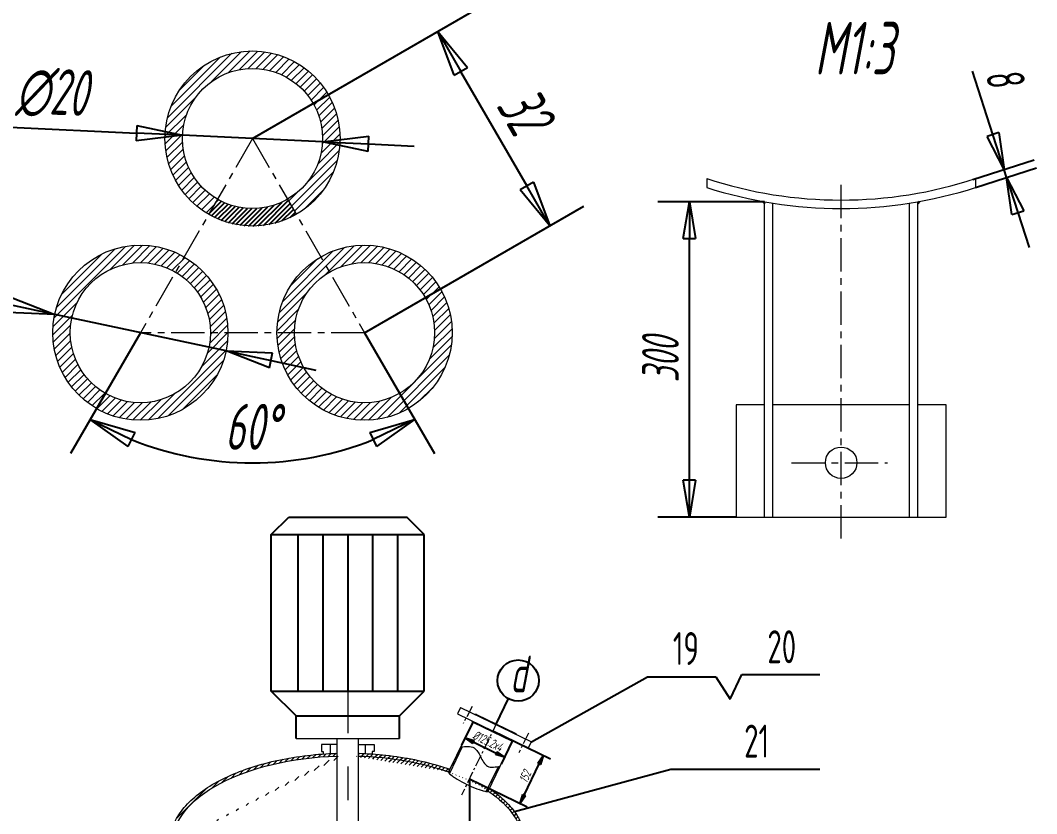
# Model space of a CAD drawing. Header units: millimetres. Extents: x 3797 to 16515, y 762 to 2553.
# Drawn here: x 3988.7 to 4182.1, y 1996 to 2147 of the extents above; entities that cross this region are included whole.
import ezdxf
from ezdxf.enums import TextEntityAlignment as Align

# ---------------------------------------------------------------- set-up
doc = ezdxf.new("R2010")
doc.units = ezdxf.units.MM
doc.linetypes.add('CENTER', pattern=[50.8, 31.75, -6.35, 6.35, -6.35])
doc.layers.add('3（中心线）', color=1, linetype='CENTER', lineweight=20)
doc.layers.add('细实线', color=7, linetype='Continuous', lineweight=18)
doc.layers.add('DIM标注-YH', color=4, linetype='Continuous')
doc.layers.add('runner文本', color=4, linetype='Continuous')
doc.styles.add('HGCAD', font='gbenor.shx', dxfattribs={"width": 0.75, "bigfont": 'gbcbig.shx'})
doc.styles.add('runner-文字样式', font='gbeitc.shx', dxfattribs={"width": 0.707, "bigfont": 'gbcbig.shx'})
doc.dimstyles.new('runner标注', dxfattribs={"dimscale": 0.5, "dimtxt": 3.5, "dimasz": 3.5, "dimexe": 3, "dimexo": 0, "dimgap": 1, "dimtad": 1, "dimdec": 4, "dimlfac": 15, "dimzin": 9, "dimdsep": 46, "dimtxsty": 'runner-文字样式', "dimblk": 'CLOSED', "dimcen": 0, "dimclrd": 256, "dimclrt": 256, "dimadec": 4, "dimazin": 2, "dimtfac": 1, "dimtdec": 4, "dimtmove": 0, "dimatfit": 3, "dimldrblk": 'CLOSED', "dimfxl": 0, "dimarcsym": 0})
doc.dimstyles.new('runner标注1 20', dxfattribs={"dimscale": 2.5, "dimtxt": 3.5, "dimasz": 3.5, "dimexe": 3, "dimexo": 0, "dimgap": 1, "dimtad": 1, "dimdec": 4, "dimlfac": 0.75, "dimzin": 9, "dimdsep": 46, "dimtxsty": 'runner-文字样式', "dimblk": 'CLOSED', "dimcen": 0, "dimclrd": 256, "dimclrt": 256, "dimadec": 4, "dimazin": 2, "dimtfac": 1, "dimtdec": 4, "dimtmove": 0, "dimatfit": 3, "dimldrblk": 'CLOSED', "dimfxl": 0, "dimarcsym": 0})
doc.dimstyles.new('runner标注1 3', dxfattribs={"dimscale": 2, "dimtxt": 3.5, "dimasz": 3.5, "dimexe": 3, "dimexo": 0, "dimgap": 1, "dimtad": 1, "dimdec": 4, "dimlfac": 5, "dimzin": 9, "dimdsep": 46, "dimtxsty": 'runner-文字样式', "dimblk": 'CLOSED', "dimcen": 0, "dimclrd": 256, "dimclrt": 256, "dimadec": 4, "dimazin": 2, "dimtfac": 1, "dimtdec": 4, "dimtmove": 0, "dimatfit": 3, "dimldrblk": 'CLOSED', "dimfxl": 0, "dimarcsym": 0})
pattern_1 = [(45, (82.5553, -5533.755), (-0.449012806, 0.449012806), [])]
pattern_2 = [(45, (-8133.81276, -21278.66218), (-0.0449012806, 0.0449012806), []), (135, (-8133.81276, -21278.66218), (-0.0449012806, -0.0449012806), [])]

# ---------------------------------------------------------------- blocks, each defined once
blk = doc.blocks.new('_Closed')
at = {"color": 0, "linetype": 'ByBlock', "lineweight": -2}
for p, q in [((-1, 0.167), (0, 0)), ((-1, 0.167), (-1, -0.167)), ((0, 0), (-1, -0.167)), ((0, 0), (-1, 0))]:
    blk.add_line(p, q, dxfattribs=at)
blk = doc.blocks.new('*D47')
at = {"layer": 'Defpoints', "color": 0, "ltscale": 0.2, "transparency": 16777216}
for p in [(4074.79, 2013.45), (4082.29, 2009.81), (4080.82, 2006.78)]:
    blk.add_point(p, dxfattribs=at)
at = {"layer": 'DIM标注-YH', "color": 0, "lineweight": -2, "ltscale": 0.2, "transparency": 16777216}
for p, q in [((4074.79, 2013.45), (4072.66, 2009.08)), ((4082.29, 2009.81), (4080.17, 2005.43))]:
    blk.add_line(p, q, dxfattribs=at)
at = {"layer": 'DIM标注-YH', "lineweight": -2, "ltscale": 0.2, "transparency": 16777216}
blk.add_line((4074.89, 2009.66), (4079.25, 2007.54), dxfattribs=at)
at = {"layer": 'DIM标注-YH', "lineweight": -2, "ltscale": 0.2, "transparency": 16777216, "xscale": 1.75, "yscale": 1.75, "zscale": 1.75}
for p, rotation in [((4073.32, 2010.42), 154.0908520318316), ((4080.82, 2006.78), 334.0908520318316)]:
    blk.add_blockref('_Closed', p, dxfattribs=dict(at, rotation=rotation))
at = {"layer": 'DIM标注-YH', "ltscale": 0.2, "transparency": 16777216, "insert": (4077.67, 2009.84), "char_height": 1.75, "attachment_point": 5, "rotation": 334.0909, "style": 'runner-文字样式'}
blk.add_mtext('{\\W0.707;%%C125.2}x4', dxfattribs=at)
blk = doc.blocks.new('*D48')
at = {"layer": 'Defpoints', "color": 0, "ltscale": 0.2, "transparency": 16777216}
for p in [(4078.6, 2011.75), (4088.2, 2007.08), (4074.17, 2002.63)]:
    blk.add_point(p, dxfattribs=at)
at = {"layer": 'DIM标注-YH', "color": 0, "lineweight": -2, "ltscale": 0.2, "transparency": 16777216}
for p, q in [((4078.6, 2011.75), (4089.55, 2006.43)), ((4074.17, 2002.63), (4085.12, 1997.31))]:
    blk.add_line(p, q, dxfattribs=at)
at = {"layer": 'DIM标注-YH', "lineweight": -2, "ltscale": 0.2, "transparency": 16777216}
blk.add_line((4084.54, 1999.54), (4087.44, 2005.51), dxfattribs=at)
at = {"layer": 'DIM标注-YH', "lineweight": -2, "ltscale": 0.2, "transparency": 16777216, "xscale": 1.75, "yscale": 1.75, "zscale": 1.75}
for p, rotation in [((4088.2, 2007.08), 64.09085203177725), ((4083.78, 1997.97), 244.0908520317773)]:
    blk.add_blockref('_Closed', p, dxfattribs=dict(at, rotation=rotation))
at = {"layer": 'DIM标注-YH', "ltscale": 0.2, "transparency": 16777216, "insert": (4084.75, 2003.13), "char_height": 1.75, "attachment_point": 5, "rotation": 64.0909, "style": 'runner-文字样式'}
blk.add_mtext('152', dxfattribs=at)
blk = doc.blocks.new('*D49')
at = {"layer": 'Defpoints', "color": 0, "ltscale": 0.2, "transparency": 16777216}
for p in [(4074.17, 2002.63), (4051.04, 1990.66), (4051.04, 1984.53)]:
    blk.add_point(p, dxfattribs=at)
at = {"layer": 'DIM标注-YH', "color": 0, "lineweight": -2, "ltscale": 0.2, "transparency": 16777216}
for p, q in [((4074.17, 2002.63), (4074.17, 1983.03)), ((4051.04, 1990.66), (4051.04, 1983.03))]:
    blk.add_line(p, q, dxfattribs=at)
at = {"layer": 'DIM标注-YH', "lineweight": -2, "ltscale": 0.2, "transparency": 16777216}
blk.add_line((4072.42, 1984.53), (4052.79, 1984.53), dxfattribs=at)
at = {"layer": 'DIM标注-YH', "lineweight": -2, "ltscale": 0.2, "transparency": 16777216, "xscale": 1.75, "yscale": 1.75, "zscale": 1.75, "rotation": 180}
blk.add_blockref('_Closed', (4051.04, 1984.53), dxfattribs=at)
at = {"layer": 'DIM标注-YH', "lineweight": -2, "ltscale": 0.2, "transparency": 16777216, "xscale": 1.75, "yscale": 1.75, "zscale": 1.75}
blk.add_blockref('_Closed', (4074.17, 1984.53), dxfattribs=at)
at = {"layer": 'DIM标注-YH', "ltscale": 0.2, "transparency": 16777216, "insert": (4062.61, 1985.9), "char_height": 1.75, "attachment_point": 5, "style": 'runner-文字样式'}
blk.add_mtext('347', dxfattribs=at)
blk = doc.blocks.new('*D57')
at = {"layer": 'Defpoints', "color": 0, "ltscale": 0.2, "transparency": 16777216}
for p in [(4019.54, 2125.1), (4046.18, 2123.87)]:
    blk.add_point(p, dxfattribs=at)
at = {"layer": 'DIM标注-YH', "lineweight": -2, "ltscale": 0.2, "transparency": 16777216}
for p, q in [((3986.76, 2126.62), (4010.8, 2125.51)), ((4046.18, 2123.87), (4019.54, 2125.1)), ((4054.92, 2123.47), (4063.66, 2123.06))]:
    blk.add_line(p, q, dxfattribs=at)
at = {"layer": 'DIM标注-YH', "lineweight": -2, "ltscale": 0.2, "transparency": 16777216, "xscale": 8.75, "yscale": 8.75, "zscale": 8.75}
for p, rotation in [((4019.54, 2125.1), 357.3495761951593), ((4046.18, 2123.87), 177.3495761951593)]:
    blk.add_blockref('_Closed', p, dxfattribs=dict(at, rotation=rotation))
at = {"layer": 'DIM标注-YH', "ltscale": 0.2, "transparency": 16777216, "insert": (3994.73, 2133.13), "char_height": 8.75, "attachment_point": 5, "rotation": 357.3496, "style": 'runner-文字样式'}
blk.add_mtext('∅20', dxfattribs=at)
blk = doc.blocks.new('*D4')
at = {"layer": 'Defpoints', "color": 0, "ltscale": 0.2, "transparency": 16777216}
for p in [(4032.86, 2124.49), (4089.44, 2107.89), (4054.19, 2087.54)]:
    blk.add_point(p, dxfattribs=at)
at = {"layer": 'DIM标注-YH', "color": 0, "lineweight": -2, "ltscale": 0.2, "transparency": 16777216}
for p, q in [((4032.86, 2124.49), (4074.6, 2148.59)), ((4054.19, 2087.54), (4095.94, 2111.64))]:
    blk.add_line(p, q, dxfattribs=at)
at = {"layer": 'DIM标注-YH', "lineweight": -2, "ltscale": 0.2, "transparency": 16777216}
blk.add_line((4072.48, 2137.26), (4085.07, 2115.46), dxfattribs=at)
at = {"layer": 'DIM标注-YH', "lineweight": -2, "ltscale": 0.2, "transparency": 16777216, "xscale": 8.75, "yscale": 8.75, "zscale": 8.75}
for p, rotation in [((4068.11, 2144.84), 120.0000000000053), ((4089.44, 2107.89), 300.0000000000053)]:
    blk.add_blockref('_Closed', p, dxfattribs=dict(at, rotation=rotation))
at = {"layer": 'DIM标注-YH', "ltscale": 0.2, "transparency": 16777216, "insert": (4084.73, 2129.8), "char_height": 8.75, "attachment_point": 5, "rotation": 300, "style": 'runner-文字样式'}
blk.add_mtext('32', dxfattribs=at)
blk = doc.blocks.new('*D5')
at = {"layer": 'Defpoints', "color": 0, "ltscale": 0.2, "transparency": 16777216}
for p in [(4032.86, 2124.49), (4032.86, 2124.49), (4011.53, 2087.54), (4054.19, 2087.54), (4022.14, 2063.7)]:
    blk.add_point(p, dxfattribs=at)
at = {"layer": 'DIM标注-YH', "color": 0, "lineweight": -2, "ltscale": 0.2, "transparency": 16777216}
for p, q in [((4011.53, 2087.54), (3998.25, 2064.53)), ((4054.19, 2087.54), (4067.47, 2064.53))]:
    blk.add_line(p, q, dxfattribs=at)
at = {"layer": 'DIM标注-YH', "lineweight": -2, "ltscale": 0.2, "transparency": 16777216}
blk.add_arc((4032.86, 2124.49), 61.73, 248.1287, 291.8713, dxfattribs=at)
at = {"layer": 'DIM标注-YH', "lineweight": -2, "ltscale": 0.2, "transparency": 16777216, "xscale": 8.75, "yscale": 8.75, "zscale": 8.75}
for p, rotation in [((4002, 2071.03), 154.064327706041), ((4063.72, 2071.03), 25.93567229395902)]:
    blk.add_blockref('_Closed', p, dxfattribs=dict(at, rotation=rotation))
at = {"layer": 'DIM标注-YH', "ltscale": 0.2, "transparency": 16777216, "insert": (4032.86, 2069.63), "char_height": 8.75, "attachment_point": 5, "style": 'runner-文字样式'}
blk.add_mtext('60°', dxfattribs=at)
blk = doc.blocks.new('*D58')
at = {"layer": 'Defpoints', "color": 0, "ltscale": 0.2, "transparency": 16777216}
for p in [(3995.23, 2091.01), (4027.83, 2084.07)]:
    blk.add_point(p, dxfattribs=at)
at = {"layer": 'DIM标注-YH', "lineweight": -2, "ltscale": 0.2, "transparency": 16777216}
for p, q in [((3962.93, 2097.88), (3986.67, 2092.83)), ((4027.83, 2084.07), (3995.23, 2091.01)), ((4036.39, 2082.24), (4044.95, 2080.42))]:
    blk.add_line(p, q, dxfattribs=at)
at = {"layer": 'DIM标注-YH', "lineweight": -2, "ltscale": 0.2, "transparency": 16777216, "xscale": 8.75, "yscale": 8.75, "zscale": 8.75}
for p, rotation in [((3995.23, 2091.01), 347.9844705378565), ((4027.83, 2084.07), 167.9844705378565)]:
    blk.add_blockref('_Closed', p, dxfattribs=dict(at, rotation=rotation))
at = {"layer": 'DIM标注-YH', "ltscale": 0.2, "transparency": 16777216, "insert": (3971.95, 2102.99), "char_height": 8.75, "attachment_point": 5, "rotation": 347.9845, "style": 'runner-文字样式'}
blk.add_mtext('∅25', dxfattribs=at)
blk = doc.blocks.new('*D72')
at = {"layer": 'Defpoints', "color": 0, "ltscale": 0.2, "transparency": 16777216}
for p in [(4116, 2112.46), (4130.29, 2112.46), (4124.89, 2052.46)]:
    blk.add_point(p, dxfattribs=at)
at = {"layer": 'DIM标注-YH', "color": 0, "lineweight": -2, "ltscale": 0.2, "transparency": 16777216}
for p, q in [((4130.29, 2112.46), (4110, 2112.46)), ((4124.89, 2052.46), (4110, 2052.46))]:
    blk.add_line(p, q, dxfattribs=at)
at = {"layer": 'DIM标注-YH', "lineweight": -2, "ltscale": 0.2, "transparency": 16777216}
blk.add_line((4116, 2059.46), (4116, 2105.46), dxfattribs=at)
at = {"layer": 'DIM标注-YH', "lineweight": -2, "ltscale": 0.2, "transparency": 16777216, "xscale": 7, "yscale": 7, "zscale": 7}
for p, rotation in [((4116, 2112.46), 90), ((4116, 2052.46), 270)]:
    blk.add_blockref('_Closed', p, dxfattribs=dict(at, rotation=rotation))
at = {"layer": 'DIM标注-YH', "ltscale": 0.2, "transparency": 16777216, "insert": (4110.5, 2082.46), "char_height": 7, "attachment_point": 5, "rotation": 90, "style": 'runner-文字样式'}
blk.add_mtext('300', dxfattribs=at)
blk = doc.blocks.new('*D73')
at = {"layer": 'Defpoints', "color": 0, "ltscale": 0.2, "transparency": 16777216}
for p in [(4175.89, 2118.58), (4169.97, 2116.69), (4170.46, 2115.17)]:
    blk.add_point(p, dxfattribs=at)
at = {"layer": 'DIM标注-YH', "lineweight": -2, "ltscale": 0.2, "transparency": 16777216}
for p, q in [((4173.76, 2125.25), (4169.91, 2137.3)), ((4176.38, 2117.06), (4175.89, 2118.58)), ((4178.51, 2110.39), (4180.64, 2103.72))]:
    blk.add_line(p, q, dxfattribs=at)
at = {"layer": 'DIM标注-YH', "color": 0, "lineweight": -2, "ltscale": 0.2, "transparency": 16777216}
for p, q in [((4169.97, 2116.69), (4181.61, 2120.41)), ((4170.46, 2115.17), (4182.09, 2118.89))]:
    blk.add_line(p, q, dxfattribs=at)
at = {"layer": 'DIM标注-YH', "lineweight": -2, "ltscale": 0.2, "transparency": 16777216, "xscale": 7, "yscale": 7, "zscale": 7}
for p, rotation in [((4175.89, 2118.58), 287.7221146852463), ((4176.38, 2117.06), 107.7221146852462)]:
    blk.add_blockref('_Closed', p, dxfattribs=dict(at, rotation=rotation))
at = {"layer": 'DIM标注-YH', "ltscale": 0.2, "transparency": 16777216, "insert": (4176.01, 2136.29), "char_height": 7, "attachment_point": 5, "rotation": 287.7221, "style": 'runner-文字样式'}
blk.add_mtext('8', dxfattribs=at)

msp = doc.modelspace()

# ---------------------------------------------------------------- hatches: boundary and pattern name
at = {"layer": 'DIM标注-YH', "ltscale": 0.2}
h = msp.add_hatch(dxfattribs=at)
h.set_pattern_fill('ANSI31', color=3, scale=0.2)
h.set_pattern_definition([(45, (-58544.56484, -115807.8939), (-0.449012806, 0.449012806), [])])
h.paths.add_polyline_path([(4041.1938461, 2110.0526334), (4039.5271794, 2112.9393847, -0.2679491924), (4026.1938461, 2112.9393847), (4024.5271794, 2110.0526334, 0.2679491924)])
at = {"layer": '细实线'}
h = msp.add_hatch(dxfattribs=at)
h.set_pattern_fill('ANSI31', color=3, scale=0.333333)
h.set_pattern_definition([(45, (85.0939, -5735.0273), (-0.74835468, 0.74835468), [])])
h.paths.add_polyline_path([(4016.1938461, 2124.4863901, 0.2679491924), (4024.5271794, 2110.0526334), (4026.1938461, 2112.9393847, -0.2679491924), (4019.5271794, 2124.4863901, -1), (4046.1938461, 2124.4863901, -0.2679491924), (4039.5271794, 2112.9393847), (4041.1938461, 2110.0526334, 0.2679491924), (4049.5271794, 2124.4863901, 1)])
h.paths.add_polyline_path([(4018.1938461, 2099.0829783), (4019.8605127, 2101.9697296, 0.5773502692), (3994.8605127, 2087.5359729, 1), (4028.1938461, 2087.5359729), (4024.8605127, 2087.5359729, -1), (3998.1938461, 2087.5359729, -0.5773502692)])
h.paths.add_polyline_path([(4019.8605127, 2101.9697296), (4018.1938461, 2099.0829783, -0.2679491924), (4024.8605127, 2087.5359729), (4028.1938461, 2087.5359729, 0.2679491924)], flags=17)
h.paths.add_polyline_path([(4045.8605127, 2101.9697296), (4047.5271794, 2099.0829783, -0.5773502692), (4067.5271794, 2087.5359729, -1), (4040.8605127, 2087.5359729), (4037.5271794, 2087.5359729, 1), (4070.8605127, 2087.5359729, 0.5773502692)])
h.paths.add_polyline_path([(4047.5271794, 2099.0829783), (4045.8605127, 2101.9697296, 0.2679491924), (4037.5271794, 2087.5359729), (4040.8605127, 2087.5359729, -0.2679491924)])
at = {"layer": '细实线', "ltscale": 0.067}
h = msp.add_hatch(dxfattribs=at)
h.set_pattern_fill('ANSI37', color=6, scale=0.02)
h.set_pattern_definition(pattern_2)
h.paths.add_polyline_path([(4130.2858238, 2112.4594816, -0.0012093978), (4129.8858238, 2112.531078), (4130.2858238, 2112.0594816)])
h = msp.add_hatch(dxfattribs=at)
h.set_pattern_fill('ANSI37', color=6, scale=0.02)
h.set_pattern_definition(pattern_2)
h.paths.add_polyline_path([(4159.8858238, 2112.531078, -0.0012093978), (4159.4858238, 2112.4594816), (4159.4858238, 2112.0594816)])
at = {"layer": '细实线'}
h = msp.add_hatch(dxfattribs=at)
h.set_pattern_fill('ANSI31', color=3, scale=0.2)
h.set_pattern_definition(pattern_1)
edge = h.paths.add_edge_path()
edge.add_spline(control_points=[(4072.7975723, 2008.7471499), (4072.6934837, 2008.7362384), (4072.5890089, 2008.7246356), (4072.4845342, 2008.7130328)], knot_values=[0, 0, 0, 0, 4.2392702143, 4.2392702143, 4.2392702143, 4.2392702143], degree=3, periodic=0)
edge.add_line((4072.4845342, 2008.7130328), (4070.1825472, 2003.9742033))
edge.add_ellipse((4073.935587, 2002.1502173), major_axis=(-3.7530399, 1.823986), ratio=0.1494524189, start_angle=360, end_angle=380.595984484)
edge.add_line((4070.3265319, 2003.6603102), (4072.7975723, 2008.7471499))
h = msp.add_hatch(dxfattribs=at)
h.set_pattern_fill('ANSI31', color=3, scale=0.2)
h.set_pattern_definition(pattern_1)
edge = h.paths.add_edge_path()
edge.add_ellipse((4050.9904953, 1990.3472423), major_axis=(-33.3333333, 0), ratio=0.5, start_angle=-86.531487204, end_angle=0, ccw=False)
edge.add_line((4048.9738286, 2006.983379), (4048.9738286, 2007.5169243))
edge.add_spline(control_points=[(4048.9738286, 2007.5169243), (4048.5343188, 2007.503716), (4048.0953188, 2007.4861921), (4047.657162, 2007.4643586)], knot_values=[7.7546147383, 7.7546147383, 7.7546147383, 7.7546147383, 7.7939262591, 7.7939262591, 7.7939262591, 7.7939262591], degree=3, periodic=0)
edge.add_spline(control_points=[(4047.657162, 2007.4643586), (4047.383108, 2007.4507024), (4047.109384, 2007.4353603), (4046.6920971, 2007.4093646), (4046.5482373, 2007.3999281), (4046.4045036, 2007.3900253)], knot_values=[7.7170741063, 7.7170741063, 7.7170741063, 7.7170741063, 7.7416622824, 7.7416622824, 7.7546147383, 7.7546147383, 7.7546147383, 7.7546147383], degree=3, periodic=0)
edge.add_spline(control_points=[(4046.4045036, 2007.3900253), (4046.3776075, 2007.3881723), (4046.3507158, 2007.3863029), (4046.3238286, 2007.3844172)], knot_values=[7.7146503844, 7.7146503844, 7.7146503844, 7.7146503844, 7.7170741063, 7.7170741063, 7.7170741063, 7.7170741063], degree=3, periodic=0)
edge.add_spline(control_points=[(4046.3238286, 2007.3844172), (4045.2314224, 2007.3078032), (4044.1464362, 2007.2042554), (4043.0739989, 2007.0742967)], knot_values=[7.616176368, 7.616176368, 7.616176368, 7.616176368, 7.7146503844, 7.7146503844, 7.7146503844, 7.7146503844], degree=3, periodic=0)
edge.add_spline(control_points=[(4043.0739989, 2007.0742967), (4042.4541075, 2006.9991779), (4041.8384088, 2006.915235), (4040.8410472, 2006.7638524), (4040.4562845, 2006.701634), (4040.073844, 2006.6359592)], knot_values=[7.5231895749, 7.5231895749, 7.5231895749, 7.5231895749, 7.5801096346, 7.5801096346, 7.616176368, 7.616176368, 7.616176368, 7.616176368], degree=3, periodic=0)
edge.add_spline(control_points=[(4040.073844, 2006.6359592), (4038.9397626, 2006.4412086), (4037.8261006, 2006.2160648), (4036.7390832, 2005.9617111)], knot_values=[7.4162380373, 7.4162380373, 7.4162380373, 7.4162380373, 7.5231895749, 7.5231895749, 7.5231895749, 7.5231895749], degree=3, periodic=0)
edge.add_spline(control_points=[(4036.7390832, 2005.9617111), (4036.4570219, 2005.8957109), (4036.1767546, 2005.827744), (4034.9562285, 2005.5212015), (4034.0358786, 2005.262285), (4033.1411991, 2004.9821889)], knot_values=[7.2945558118, 7.2945558118, 7.2945558118, 7.2945558118, 7.3223077947, 7.3223077947, 7.4162380373, 7.4162380373, 7.4162380373, 7.4162380373], degree=3, periodic=0)
edge.add_spline(control_points=[(4033.1411991, 2004.9821889), (4032.4093029, 2004.7530552), (4031.6945858, 2004.5097478), (4030.840382, 2004.1942239), (4030.6826099, 2004.1348678), (4030.5258659, 2004.0748136)], knot_values=[7.2001718494, 7.2001718494, 7.2001718494, 7.2001718494, 7.2770118607, 7.2770118607, 7.2945558118, 7.2945558118, 7.2945558118, 7.2945558118], degree=3, periodic=0)
edge.add_spline(control_points=[(4030.5258659, 2004.0748136), (4029.7261729, 2003.7684228), (4028.953242, 2003.4438595), (4028.2100157, 2003.1022894)], knot_values=[7.1106642576, 7.1106642576, 7.1106642576, 7.1106642576, 7.2001718494, 7.2001718494, 7.2001718494, 7.2001718494], degree=3, periodic=0)
edge.add_spline(control_points=[(4028.2100157, 2003.1022894), (4027.6809273, 2002.8591322), (4027.1668924, 2002.6073564), (4026.4287401, 2002.2219524), (4026.192259, 2002.094615), (4025.9596306, 2001.965423)], knot_values=[7.0162030636, 7.0162030636, 7.0162030636, 7.0162030636, 7.0799217746, 7.0799217746, 7.1106642576, 7.1106642576, 7.1106642576, 7.1106642576], degree=3, periodic=0)
edge.add_spline(control_points=[(4025.9596306, 2001.965423), (4025.2829296, 2001.5896119), (4024.6388305, 2001.1981071), (4024.0298333, 2000.7922037)], knot_values=[6.9267751539, 6.9267751539, 6.9267751539, 6.9267751539, 7.0162030636, 7.0162030636, 7.0162030636, 7.0162030636], degree=3, periodic=0)
edge.add_spline(control_points=[(4024.0298333, 2000.7922037), (4023.6852521, 2000.5625365), (4023.3519088, 2000.3282597), (4022.8619946, 1999.9647651), (4022.6969307, 1999.838725), (4022.5351198, 1999.7115233)], knot_values=[6.8497057054, 6.8497057054, 6.8497057054, 6.8497057054, 6.9003055667, 6.9003055667, 6.9267751539, 6.9267751539, 6.9267751539, 6.9267751539], degree=3, periodic=0)
edge.add_spline(control_points=[(4022.5351198, 1999.7115233), (4022.1631725, 1999.419131), (4021.808413, 1999.1206015), (4021.4715116, 1998.8163726)], knot_values=[6.7888613174, 6.7888613174, 6.7888613174, 6.7888613174, 6.8497057054, 6.8497057054, 6.8497057054, 6.8497057054], degree=3, periodic=0)
edge.add_spline(control_points=[(4021.4715116, 1998.8163726), (4021.2097978, 1998.5800397), (4020.9588607, 1998.3402673), (4020.7190146, 1998.0972607)], knot_values=[6.7415958174, 6.7415958174, 6.7415958174, 6.7415958174, 6.7888613174, 6.7888613174, 6.7888613174, 6.7888613174], degree=3, periodic=0)
edge.add_spline(control_points=[(4020.7190146, 1998.0972607), (4020.5353665, 1997.9111927), (4020.3582208, 1997.7232285), (4020.1477419, 1997.4889661), (4020.1081301, 1997.4443724), (4020.0688851, 1997.3996804)], knot_values=[6.6969195624, 6.6969195624, 6.6969195624, 6.6969195624, 6.7331103411, 6.7331103411, 6.7415958174, 6.7415958174, 6.7415958174, 6.7415958174], degree=3, periodic=0)
edge.add_spline(control_points=[(4020.0688851, 1997.3996804), (4019.8502791, 1997.1507333), (4019.6430517, 1996.8987385), (4019.4474849, 1996.6439448)], knot_values=[6.6496529991, 6.6496529991, 6.6496529991, 6.6496529991, 6.6969195624, 6.6969195624, 6.6969195624, 6.6969195624], degree=3, periodic=0)
edge.add_spline(control_points=[(4019.4474849, 1996.6439448), (4019.2626294, 1996.4031063), (4019.0881922, 1996.1597672), (4018.9244114, 1995.9141377)], knot_values=[6.6049752594, 6.6049752594, 6.6049752594, 6.6049752594, 6.6496529991, 6.6496529991, 6.6496529991, 6.6496529991], degree=3, periodic=0)
edge.add_spline(control_points=[(4018.9244114, 1995.9141377), (4018.7510025, 1995.6540683), (4018.5895397, 1995.3914312), (4018.4403058, 1995.126476)], knot_values=[6.5576710499, 6.5576710499, 6.5576710499, 6.5576710499, 6.6049752594, 6.6049752594, 6.6049752594, 6.6049752594], degree=3, periodic=0)
edge.add_spline(control_points=[(4018.4403058, 1995.126476), (4018.3676317, 1994.9974478), (4018.2978576, 1994.8678698), (4018.1683383, 1994.6157752), (4018.1082384, 1994.4933247), (4018.05074, 1994.3704516)], knot_values=[6.5130333499, 6.5130333499, 6.5130333499, 6.5130333499, 6.5360696149, 6.5360696149, 6.5576710499, 6.5576710499, 6.5576710499, 6.5576710499], degree=3, periodic=0)
edge.add_spline(control_points=[(4018.05074, 1994.3704516), (4017.9248283, 1994.1013803), (4017.8113919, 1993.8302827), (4017.7106756, 1993.5574977)], knot_values=[6.4657298411, 6.4657298411, 6.4657298411, 6.4657298411, 6.5130333499, 6.5130333499, 6.5130333499, 6.5130333499], degree=3, periodic=0)
edge.add_spline(control_points=[(4017.7106756, 1993.5574977), (4017.6702233, 1993.4479347), (4017.631823, 1993.3380994), (4017.546458, 1993.0794476), (4017.5011935, 1992.9304256), (4017.4597247, 1992.7810151)], knot_values=[6.4210899925, 6.4210899925, 6.4210899925, 6.4210899925, 6.4400892735, 6.4400892735, 6.4657298411, 6.4657298411, 6.4657298411, 6.4657298411], degree=3, periodic=0)
edge.add_spline(control_points=[(4017.4597247, 1992.7810151), (4017.3832627, 1992.5055256), (4017.3197049, 1992.228715), (4017.269224, 1991.9510039)], knot_values=[6.3738128091, 6.3738128091, 6.3738128091, 6.3738128091, 6.4210899925, 6.4210899925, 6.4210899925, 6.4210899925], degree=3, periodic=0)
edge.add_spline(control_points=[(4017.269224, 1991.9510039), (4017.2532219, 1991.8629718), (4017.2385339, 1991.7748491), (4017.1986891, 1991.5119705), (4017.1773903, 1991.3369916), (4017.1612817, 1991.1618302)], knot_values=[6.3291457312, 6.3291457312, 6.3291457312, 6.3291457312, 6.3441322049, 6.3441322049, 6.3738128091, 6.3738128091, 6.3738128091, 6.3738128091], degree=3, periodic=0)
edge.add_spline(control_points=[(4017.1612817, 1991.1618302), (4017.1363311, 1990.8905224), (4017.1238322, 1990.6187769), (4017.1238319, 1990.3470303)], knot_values=[6.2831733771, 6.2831733771, 6.2831733771, 6.2831733771, 6.3291457312, 6.3291457312, 6.3291457312, 6.3291457312], degree=3, periodic=0)
edge.add_line((4017.1238319, 1990.3470303), (4017.123829, 1988.8805762))
edge.add_line((4017.123829, 1988.8805762), (4017.4263228, 1988.7472423))
edge.add_line((4017.4263228, 1988.7472423), (4017.657162, 1988.7472423))
edge.add_line((4017.657162, 1988.7472423), (4017.657162, 1990.3472423))
edge = h.paths.add_edge_path()
edge.add_spline(control_points=[(4063.0718415, 2006.4239116), (4061.6174305, 2006.7039701), (4060.1248469, 2006.9333064), (4058.6081436, 2007.1098201)], knot_values=[8.0826492873, 8.0826492873, 8.0826492873, 8.0826492873, 8.2216224503, 8.2216224503, 8.2216224503, 8.2216224503], degree=3, periodic=0)
edge.add_spline(control_points=[(4058.6081436, 2007.1098201), (4058.4871963, 2007.123896), (4058.3660955, 2007.1376359), (4057.3886945, 2007.2456805), (4056.5252595, 2007.3235187), (4055.6571532, 2007.3843867)], knot_values=[7.9933128745, 7.9933128745, 7.9933128745, 7.9933128745, 8.0043950918, 8.0043950918, 8.0826492873, 8.0826492873, 8.0826492873, 8.0826492873], degree=3, periodic=0)
edge.add_spline(control_points=[(4055.6571532, 2007.3843867), (4055.2138142, 2007.4154718), (4054.7692567, 2007.4421308), (4054.3238286, 2007.4643416)], knot_values=[7.9533487085, 7.9533487085, 7.9533487085, 7.9533487085, 7.9933128745, 7.9933128745, 7.9933128745, 7.9933128745], degree=3, periodic=0)
edge.add_spline(control_points=[(4054.3238286, 2007.4643416), (4054.3237954, 2007.4643433), (4054.3237622, 2007.4643449), (4054.323729, 2007.4643466)], knot_values=[7.9533457278, 7.9533457278, 7.9533457278, 7.9533457278, 7.9533487085, 7.9533487085, 7.9533487085, 7.9533487085], degree=3, periodic=0)
edge.add_spline(control_points=[(4054.323729, 2007.4643466), (4053.8856054, 2007.4861925), (4053.4466395, 2007.5037348), (4053.007162, 2007.5169523)], knot_values=[7.9140369454, 7.9140369454, 7.9140369454, 7.9140369454, 7.9533457278, 7.9533457278, 7.9533457278, 7.9533457278], degree=3, periodic=0)
edge.add_line((4053.007162, 2007.5169523), (4053.007162, 2006.983379))
edge.add_ellipse((4050.9904953, 1990.3472423), major_axis=(-33.3333333, 0), ratio=0.5, start_angle=-125.152981897, end_angle=-93.468512796, ccw=False)
edge.add_line((4070.1825472, 2003.9742033), (4070.4170672, 2004.456982))
edge.add_spline(control_points=[(4070.4170672, 2004.456982), (4070.387125, 2004.4675719), (4070.3571491, 2004.4781371), (4070.3271397, 2004.4886775)], knot_values=[8.466339298, 8.466339298, 8.466339298, 8.466339298, 8.4695999683, 8.4695999683, 8.4695999683, 8.4695999683], degree=3, periodic=0)
edge.add_spline(control_points=[(4070.3271397, 2004.4886775), (4069.8372247, 2004.660754), (4069.3383787, 2004.8262361), (4068.1406968, 2005.2009504), (4067.4348007, 2005.4043497), (4066.7154261, 2005.5946459)], knot_values=[8.3406198751, 8.3406198751, 8.3406198751, 8.3406198751, 8.3938515953, 8.3938515953, 8.466339298, 8.466339298, 8.466339298, 8.466339298], degree=3, periodic=0)
edge.add_spline(control_points=[(4066.7154261, 2005.5946459), (4065.7400611, 2005.8526592), (4064.7399181, 2006.0865846), (4063.5045727, 2006.3392955), (4063.2886312, 2006.3821671), (4063.0718415, 2006.4239116)], knot_values=[8.2216224503, 8.2216224503, 8.2216224503, 8.2216224503, 8.3199050014, 8.3199050014, 8.3406198751, 8.3406198751, 8.3406198751, 8.3406198751], degree=3, periodic=0)
edge = h.paths.add_edge_path()
edge.add_ellipse((4050.9904953, 1990.3472423), major_axis=(-33.3333333, 0), ratio=0.5, start_angle=-180, end_angle=-143.220337604, ccw=False)
edge.add_spline(control_points=[(4077.9238286, 2000.8104133), (4078.9167747, 2000.1503832), (4079.8167281, 1999.4521321), (4081.5489911, 1997.8642731), (4082.3426973, 1996.9623717), (4083.4523827, 1995.335026), (4083.8390348, 1994.6251513), (4084.4329114, 1993.1790011), (4084.6400244, 1992.4426948), (4084.8225884, 1991.25088), (4084.8570971, 1990.7989635), (4084.8571071, 1990.3470487)], knot_values=[8.779850476, 8.779850476, 8.779850476, 8.779850476, 8.9254183396, 8.9254183396, 9.0961885935, 9.0961885935, 9.2222625229, 9.2222625229, 9.3483364524, 9.3483364524, 9.424788688, 9.424788688, 9.424788688, 9.424788688], degree=3, periodic=0)
h = msp.add_hatch(dxfattribs=at)
h.set_pattern_fill('ANSI37', color=6, scale=0.006667)
h.set_pattern_definition([(45, (82.555322, -5533.755025), (-0.014967093535, 0.014967093535), []), (135, (82.555322, -5533.755025), (-0.014967093535, -0.014967093535), [])])
edge = h.paths.add_edge_path()
edge.add_line((4070.472244, 2004.570568), (4070.3271397, 2004.4886775))
edge.add_spline(control_points=[(4070.3271397, 2004.4886775), (4070.3571491, 2004.4781371), (4070.387125, 2004.4675719), (4070.4170672, 2004.456982)], knot_values=[8.466339298, 8.466339298, 8.466339298, 8.466339298, 8.4695999683, 8.4695999683, 8.4695999683, 8.4695999683], degree=3, periodic=0)
edge.add_line((4070.4170672, 2004.456982), (4070.472244, 2004.570568))
edge = h.paths.add_edge_path()
edge.add_line((4077.996532, 2000.9600793), (4077.9238286, 2000.8104133))
edge.add_spline(control_points=[(4077.9238286, 2000.8104133), (4077.9653706, 2000.7827995), (4078.0067499, 2000.7551189), (4078.0479656, 2000.7273717)], knot_values=[8.779850476, 8.779850476, 8.779850476, 8.779850476, 8.7859406158, 8.7859406158, 8.7859406158, 8.7859406158], degree=3, periodic=0)
edge.add_line((4078.0479656, 2000.7273717), (4077.996532, 2000.9600793))
h = msp.add_hatch(dxfattribs=at)
h.set_pattern_fill('ANSI31', color=3, scale=0.2)
h.set_pattern_definition(pattern_1)
edge = h.paths.add_edge_path()
edge.add_spline(control_points=[(4079.9909548, 2005.0657624), (4079.8819953, 2005.044899), (4079.7730358, 2005.0240356), (4079.6645473, 2005.0041232)], knot_values=[134.3357075114, 134.3357075114, 134.3357075114, 134.3357075114, 138.7808517466, 138.7808517466, 138.7808517466, 138.7808517466], degree=3, periodic=0)
edge.add_line((4079.6645473, 2005.0041232), (4077.3529425, 2000.2454948))
edge.add_ellipse((4073.935587, 2002.1502173), major_axis=(-3.7530399, 1.823986), ratio=0.1494524189, start_angle=519.407216925, end_angle=540)
edge.add_line((4077.6886269, 2000.3262312), (4079.9909548, 2005.0657624))

# ---------------------------------------------------------------- linework, layer by layer
for p, q in [((4036.4504355, 2049.1493046), (4039.7502672, 2052.4491363)), ((4039.7502672, 2052.4491363), (4062.2307234, 2052.4491363)), ((4065.530555, 2049.1493046), (4062.2307234, 2052.4491363)), ((4036.4504355, 2019.3349603), (4036.4504355, 2049.1493046)), ((4036.4504355, 2049.1493046), (4065.530555, 2049.1493046)), ((4041.5238286, 2049.1493046), (4041.5238286, 2019.3349603)), ((4046.257162, 2049.1493046), (4046.257162, 2019.3349603)), ((4050.9904953, 2049.1493046), (4050.9904953, 2019.3349603)), ((4055.7238286, 2049.1493046), (4055.7238286, 2019.3349603)), ((4060.457162, 2049.1493046), (4060.457162, 2019.3349603)), ((4065.530555, 2019.3349603), (4065.530555, 2049.1493046)), ((4041.1644808, 2014.6209151), (4036.4504355, 2019.3349603)), ((4036.4504355, 2019.3349603), (4065.530555, 2019.3349603)), ((4060.8165098, 2014.6209151), (4065.530555, 2019.3349603)), ((4041.1644808, 2010.3248065), (4041.1644808, 2014.6209151)), ((4041.1644808, 2014.6209151), (4060.8165098, 2014.6209151)), ((4060.8165098, 2010.3248065), (4060.8165098, 2014.6209151))]:
    msp.add_line(p, q)
at = {"layer": '3（中心线）', "ltscale": 0.2}
for p, q in [((4032.8605127, 2124.4863901), (4011.5271794, 2087.5359729)), ((4032.8605127, 2124.4863901), (4054.1938461, 2087.5359729)), ((4144.8858238, 2048.3851796), (4144.8858238, 2116.6511744)), ((4054.1938461, 2087.5359729), (4011.5271794, 2087.5359729)), ((4135.4328494, 2062.7809419), (4153.7297001, 2062.7809419))]:
    msp.add_line(p, q, dxfattribs=at)
at = {"layer": '3（中心线）'}
msp.add_line((4050.9904953, 2043.0650858), (4051.2624715, 1759.5445407), dxfattribs=at)
at = {"layer": '3（中心线）', "ltscale": 0.07}
for p, q in [((4080.9981639, 2016.6626659), (4072.6200707, 1999.537587)), ((4074.667913, 2016.4153687), (4072.9433556, 2013.1586846)), ((4085.3671332, 2011.3210855), (4083.5617363, 2007.6068494))]:
    msp.add_line(p, q, dxfattribs=at)
at = {"layer": 'DIM标注-YH', "ltscale": 0.2}
for p, q in [((4085.9324294, 2009.668058), (4108.0435013, 2022.0550474)), ((4108.0435013, 2022.0550474), (4121.0344455, 2022.0550474)), ((4121.0344455, 2022.0550474), (4123.7919468, 2017.7747324)), ((4123.7919468, 2017.7747324), (4125.9585874, 2022.4961152)), ((4125.9585874, 2022.4961152), (4140.8444825, 2022.4961152)), ((4079.2390146, 2013.0677588), (4081.6095219, 2017.9093201)), ((4082.7119624, 1996.4063227), (4112.4831223, 2004.4622991)), ((4112.4831223, 2004.4622991), (4140.8444825, 2004.4622991))]:
    msp.add_line(p, q, dxfattribs=at)
msp.add_circle((4083.4241186, 2021.3329113), 3.9255143, dxfattribs=at)
at = {"layer": '细实线', "ltscale": 0.067}
for p, q in [((4119.3161615, 2116.8486218), (4119.3161615, 2115.1672408)), ((4170.455486, 2116.8486218), (4170.455486, 2115.1672408)), ((4129.8858238, 2112.531078), (4130.2858238, 2112.0594816)), ((4130.2858238, 2052.4609419), (4130.2858238, 2112.4594816)), ((4130.2858238, 2112.4594816), (4130.2858238, 2112.0594816)), ((4131.8858238, 2052.4609419), (4131.8858238, 2112.192991)), ((4157.8858238, 2052.4609419), (4157.8858238, 2112.192991)), ((4159.8858238, 2112.531078), (4159.4858238, 2112.0594816)), ((4159.4858238, 2052.4609419), (4159.4858238, 2112.4594816)), ((4159.4858238, 2112.4594816), (4159.4858238, 2112.0594816)), ((4130.2858238, 2073.7809419), (4124.8858238, 2073.7809419)), ((4124.8858238, 2073.7809419), (4124.8858238, 2052.4609419)), ((4157.8858238, 2073.7809419), (4131.8858238, 2073.7809419)), ((4164.8858238, 2073.7809419), (4159.4858238, 2073.7809419)), ((4164.8858238, 2052.4609419), (4164.8858238, 2073.7809419)), ((4124.8858238, 2052.4609419), (4164.8858238, 2052.4609419))]:
    msp.add_line(p, q, dxfattribs=at)
at = {"layer": '细实线'}
for p, q in [((4072.4290811, 2016.2275961), (4071.8464872, 2015.0282787)), ((4072.4290811, 2016.2275961), (4085.9324294, 2009.668058)), ((4074.7865213, 2013.4518623), (4070.1825472, 2003.9742033)), ((4071.8464872, 2015.0282787), (4085.3498355, 2008.4687406)), ((4074.7865213, 2013.4518623), (4074.6159082, 2013.6829737)), ((4074.7865213, 2013.4518623), (4082.2932827, 2009.8052936)), ((4075.4856339, 2014.8910431), (4075.1613522, 2014.9003374)), ((4075.4856339, 2014.8910431), (4082.9923954, 2011.2444744)), ((4041.1644808, 2010.3248065), (4060.8165098, 2010.3248065)), ((4048.9738286, 1941.880863), (4048.9738286, 2010.3248065)), ((4048.9738286, 2010.3248065), (4053.007162, 2010.3248065)), ((4053.007162, 1941.880863), (4053.007162, 2010.3248065)), ((4077.6886269, 2000.3262312), (4082.2932827, 2009.8052936)), ((4082.2932827, 2009.8052936), (4082.549608, 2009.8290106)), ((4082.9923954, 2011.2444744), (4083.1004233, 2011.0437651)), ((4085.3498355, 2008.4687406), (4085.9324294, 2009.668058)), ((4047.657162, 2009.1694186), (4045.9904953, 2009.1694186)), ((4045.9904953, 2009.1694186), (4045.9904953, 2007.8360853)), ((4045.9904953, 2007.8360853), (4046.3238286, 2007.8360853)), ((4046.3238286, 2007.8360853), (4046.3238286, 2007.3844172)), ((4048.9738286, 2009.1694186), (4047.657162, 2009.1694186)), ((4047.657162, 2009.1694186), (4047.657162, 2007.4643586)), ((4053.007162, 2009.1694186), (4054.3238286, 2009.1694186)), ((4054.3238286, 2009.1694186), (4054.3238286, 2007.4643416)), ((4054.3238286, 2009.1694186), (4055.9904953, 2009.1694186)), ((4055.9904953, 2007.8360853), (4055.657162, 2007.8360853)), ((4055.657162, 2007.8360853), (4055.657162, 2007.3843861)), ((4055.9904953, 2009.1694186), (4055.9904953, 2007.8360853)), ((4072.7975723, 2008.7471499), (4070.3265319, 2003.6603102)), ((4070.3271397, 2004.4886775), (4070.472244, 2004.570568)), ((4070.472244, 2004.570568), (4070.4170672, 2004.456982)), ((4077.3529425, 2000.2454948), (4079.6645473, 2005.0041232)), ((4077.996532, 2000.9600793), (4078.0479656, 2000.7273717))]:
    msp.add_line(p, q, dxfattribs=at)
for centre, radius in [((4032.8605127, 2124.4863901), 16.6666667), ((4032.8605127, 2124.4863901), 13.3333333), ((4011.5271794, 2087.5359729), 16.6666667), ((4054.1938461, 2087.5359729), 16.6666667), ((4011.5271794, 2087.5359729), 13.3333333), ((4054.1938461, 2087.5359729), 13.3333333)]:
    msp.add_circle(centre, radius, dxfattribs=at)
at = {"layer": '细实线', "ltscale": 0.067}
msp.add_circle((4144.8858238, 2062.7809419), 3, dxfattribs=at)
for radius, start, end in [(82.4, 251.922000007, 288.078000003), (84, 252.277885313, 270), (84, 270, 287.722114687)]:
    msp.add_arc((4144.8858238, 2195.1809419), radius, start, end, dxfattribs=at)
at = {"layer": '细实线', "extrusion": (0, 0, -1)}
for start_param, end_param in [(6.2831853072, 7.7934446655), (7.9145186024, 8.46751691), (8.7828517542, 9.4247779608)]:
    msp.add_ellipse((4050.9904953, 1990.3472423), major_axis=(-33.3333333, 0), ratio=0.5, start_param=start_param, end_param=end_param, dxfattribs=at)
at = {"layer": '细实线'}
msp.add_ellipse((4073.935587, 2002.1502173), major_axis=(-3.7530399, 1.823986), ratio=0.1494524189, start_param=6.2831853072, end_param=9.4248338323, dxfattribs=at)
msp.add_spline([(4072.4845342, 2008.7130328), (4075.0357372, 2008.515153), (4076.2377445, 2006.8893976), (4077.6048527, 2005.0582094), (4079.9909548, 2005.0657624)], degree=3, dxfattribs=at)
for points, knots in [([(4017.1238319, 1990.3470303), (4017.1238324, 1990.7942216), (4017.1576798, 1991.2414099), (4017.3035795, 1992.2039912), (4017.4273908, 1992.71868), (4017.7635902, 1993.7373479), (4017.9759561, 1994.2413254), (4018.7265181, 1995.702208), (4019.3831852, 1996.638017), (4020.9922521, 1998.4289033), (4021.9447058, 1999.2841775), (4024.1158066, 2000.8950379), (4025.3345148, 2001.6506355), (4028.0034301, 2003.0441295), (4029.4536372, 2003.681991), (4032.5446832, 2004.823755), (4034.1854895, 2005.3276258), (4037.6112905, 2006.1880364), (4039.3962386, 2006.5445548), (4043.0595479, 2007.1005833), (4044.9378567, 2007.3000808), (4047.5463554, 2007.4625823), (4048.2594187, 2007.4954547), (4048.9738286, 2007.5169243)], [6.2831733771, 6.2831733771, 6.2831733771, 6.2831733771, 6.3588263354, 6.3588263354, 6.4467305601, 6.4467305601, 6.5346347848, 6.5346347848, 6.7054050387, 6.7054050387, 6.8761752926, 6.8761752926, 7.0469455466, 7.0469455466, 7.2177158005, 7.2177158005, 7.3884860544, 7.3884860544, 7.5592563083, 7.5592563083, 7.7300265622, 7.7300265622, 7.7939262591, 7.7939262591, 7.7939262591, 7.7939262591]), ([(4053.007162, 2007.5169523), (4054.7683701, 2007.4639828), (4056.5213621, 2007.3415578), (4060.113191, 2006.9445072), (4061.946806, 2006.6579633), (4065.4924332, 2005.9326448), (4067.2043958, 2005.4938874), (4069.3694419, 2004.8165175), (4069.8983066, 2004.6404555), (4070.4170672, 2004.456982)], [7.91403694536, 7.91403694536, 7.91403694536, 7.91403694536, 8.07156707001, 8.07156707001, 8.24233732392, 8.24233732392, 8.41310757783, 8.41310757783, 8.46959996828, 8.46959996828, 8.46959996828, 8.46959996828]), ([(4077.9238286, 2000.8104133), (4078.9167747, 2000.1503832), (4079.8167281, 1999.4521321), (4081.5489911, 1997.8642731), (4082.3426973, 1996.9623717), (4083.4523827, 1995.335026), (4083.8390348, 1994.6251513), (4084.4329114, 1993.1790011), (4084.6400244, 1992.4426948), (4084.8225884, 1991.25088), (4084.8570971, 1990.7989635), (4084.8571071, 1990.3470487)], [8.77985047601, 8.77985047601, 8.77985047601, 8.77985047601, 8.92541833957, 8.92541833957, 9.09618859348, 9.09618859348, 9.22226252294, 9.22226252294, 9.3483364524, 9.3483364524, 9.42478868799, 9.42478868799, 9.42478868799, 9.42478868799])]:
    msp.add_open_spline(points, degree=3, knots=knots, dxfattribs=at)

# ---------------------------------------------------------------- texts
at = {"layer": 'DIM标注-YH', "ltscale": 0.2, "style": 'HGCAD', "width": 0.75}
for s, p in [('20', (4130.8410972, 2024.6448764)), ('19', (4112.8655345, 2024.3061286)), ('21', (4126.4320179, 2006.6913229))]:
    msp.add_text(s, height=6.26783126, dxfattribs=at).set_placement(p)
at = {"layer": 'runner文本', "style": 'runner-文字样式', "width": 0.707}
for s, height, p in [('M1:3', 10, (4147.3965976, 2141.6818643)), ('d', 7, (4083.4671853, 2022.5993276))]:
    msp.add_text(s, height=height, dxfattribs=at).set_placement(p, align=Align.MIDDLE_CENTER)

# ---------------------------------------------------------------- dimensions: what is measured, and where the dimension line sits
at = {"layer": 'DIM标注-YH', "ltscale": 0.2}
for p1, p2, distance, dimstyle, picture, middle in [((4032.8605127, 2124.4863901), (4054.1938461, 2087.5359729), 40.7018801, 'runner标注1 20', '*D4', (4084.7299662, 2129.7996215)), ((4170.455486, 2115.1672408), (4169.9684448, 2116.6913113), -6.2193138, 'runner标注1 3', '*D73', (4176.0101159, 2136.2850741)), ((4074.1704479, 2002.6336977), (4078.5981614, 2011.7485097), -10.6781828, 'runner标注', '*D48', (4084.7524061, 2003.1261207))]:
    dim = msp.add_aligned_dim(p1=p1, p2=p2, distance=distance, dimstyle=dimstyle, dxfattribs=at)
    dim.commit()
    dim.dimension.update_dxf_attribs({"geometry": picture, "text_midpoint": middle})
for p1, p2, picture, middle in [((4046.1795829, 2123.8698284), (4019.5414426, 2125.1029518), '*D57', (3994.7290309, 2133.1339215)), ((4027.8286996, 2084.0663595), (3995.2256592, 2091.0055862), '*D58', (3971.9483578, 2102.9889207))]:
    dim = msp.add_diameter_dim_2p(p1=p1, p2=p2, dimstyle='runner标注1 20', dxfattribs=at)
    dim.commit()
    dim.dimension.update_dxf_attribs({"geometry": picture, "text_midpoint": middle})
dim = msp.add_angular_dim_2l(base=(4022.1417049, 2063.6970102), line1=((4032.8605127, 2124.4863901), (4054.1938461, 2087.5359729)), line2=((4032.8605127, 2124.4863901), (4011.5271794, 2087.5359729)), dimstyle='runner标注1 20', dxfattribs=at)
dim.commit()
dim.dimension.update_dxf_attribs({"geometry": '*D5', "text_midpoint": (4032.8605127, 2069.634236)})
dim = msp.add_linear_dim(base=(4116.0004768, 2112.4594816), p1=(4124.8858238, 2052.4609419), p2=(4130.2858238, 2112.4594816), angle=90, dimstyle='runner标注1 3', override={"dimdec": 0}, dxfattribs=at)
dim.commit()
dim.dimension.update_dxf_attribs({"geometry": '*D72', "text_midpoint": (4110.5004768, 2082.4602117)})
dim = msp.add_aligned_dim(p1=(4074.7865213, 2013.4518623), p2=(4082.2932827, 2009.8052936), distance=-3.3652787, text='{\\W0.707;%%C<>}x4', dimstyle='runner标注', override={"dimdec": 1}, dxfattribs=at)
dim.commit()
dim.dimension.update_dxf_attribs({"geometry": '*D47', "text_midpoint": (4077.6702588, 2009.838346)})
dim = msp.add_linear_dim(base=(4051.0407668, 1984.5278646), p1=(4074.1704479, 2002.6336977), p2=(4051.0407668, 1990.6597151), dimstyle='runner标注', override={"dimdec": 0}, dxfattribs=at)
dim.commit()
dim.dimension.update_dxf_attribs({"geometry": '*D49', "text_midpoint": (4062.6056074, 1985.9028646)})

doc.saveas('drawing.dxf')
